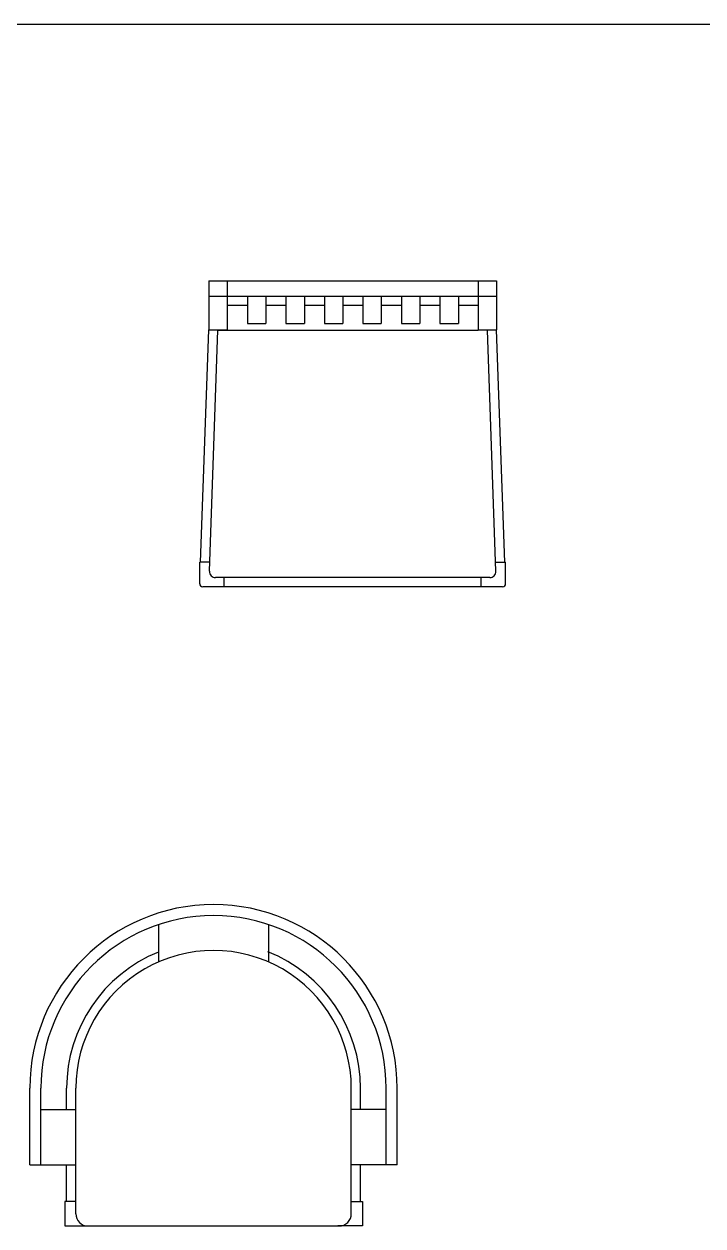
# Model space of a CAD drawing. Header units: millimetres. Extents: x 14385 to 129787, y 107826 to 186798.
# Drawn here: x 46638 to 47747, y 177867 to 179831 of the extents above; entities that cross this region are included whole.
import ezdxf

# ---------------------------------------------------------------- set-up
doc = ezdxf.new("R2010")
doc.units = ezdxf.units.MM
doc.header["$LTSCALE"] = 1000
doc.layers.add('FF-FURN', color=51, linetype='Continuous')

# ---------------------------------------------------------------- blocks, each defined once
blk = doc.blocks.new('A$C7571382E')
at = {"color": 55}
for p, q in [((-90, -32.7), (-90, -93.8)), ((90, -32.7), (90, -93.8)), ((-282, -425), (-282, -300)), ((-240, -335), (-240, -300)), ((240, -335), (240, -300)), ((282, -425), (282, -300)), ((-282, -335), (-225, -335)), ((282, -335), (225, -335))]:
    blk.add_line(p, q, dxfattribs=at)
for p, q in [((-300, -425), (-300, -300)), ((-225, -505), (-225, -300)), ((225, -505), (225, -300)), ((300, -425), (300, -300)), ((-300, -425), (-225, -425)), ((-240, -485), (-240, -425)), ((300, -425), (225, -425)), ((240, -485), (240, -425)), ((-205, -525), (205, -525))]:
    blk.add_line(p, q)
for points in [[(-225, -485), (-243, -485), (-243, -525), (-203, -525), (-203, -524.9)], [(225, -485), (243, -485), (243, -525), (203, -525), (203, -524.9)]]:
    blk.add_lwpolyline(points)
for centre, radius, start, end in [((0, -300), 300, 0, 180), ((0, -300), 225, 0, 180.0001), ((-205, -505), 20, 180, 270), ((205, -505), 20, 270, 0)]:
    blk.add_arc(centre, radius, start, end)
for radius, start, end in [(282, 0, 180), (240, 112.0243, 180.0001), (240, 0, 68.2615)]:
    blk.add_arc((0, -300), radius, start, end, dxfattribs=at)
blk = doc.blocks.new('A$C07620478')
at = {"color": 0}
for p, q in [((-235, 500), (-235, 419.9)), ((-235, 500), (-205, 500)), ((-205, 500), (-205, 419.9)), ((-205, 500), (205, 500)), ((205, 500), (205, 419.9)), ((205, 500), (235, 500)), ((235, 500), (235, 419.9)), ((-235, 475), (235, 475)), ((-248.5, 40), (-235, 419.9)), ((-235, 419.9), (-205, 419.9)), ((205, 419.9), (235, 419.9)), ((248.5, 40), (235, 419.9)), ((244.7, 0), (-244.7, 0))]:
    blk.add_line(p, q, dxfattribs=at)
at = {"color": 55, "linetype": 'Continuous', "ltscale": 0.05}
for p, q in [((-171.7, 475), (-171.7, 429.9)), ((-141.7, 475), (-141.7, 429.9)), ((-108.9, 475), (-108.9, 429.9)), ((-78.9, 475), (-78.9, 429.9)), ((-46, 475), (-46, 429.9)), ((-16, 475), (-16, 429.9)), ((16.8, 475), (16.8, 429.9)), ((46.8, 475), (46.8, 429.9)), ((79.7, 475), (79.7, 429.9)), ((109.7, 475), (109.7, 429.9)), ((142.6, 475), (142.6, 429.9)), ((172.6, 475), (172.6, 429.9)), ((-205, 459.9), (-171.7, 459.9)), ((-141.7, 459.9), (-108.9, 459.9)), ((-78.9, 459.9), (-46, 459.9)), ((-16, 459.9), (16.8, 459.9)), ((46.8, 459.9), (79.7, 459.9)), ((109.7, 459.9), (142.6, 459.9)), ((172.6, 459.9), (205, 459.9)), ((-234, 25.4), (-220, 419.4)), ((-171.7, 429.9), (-141.7, 429.9)), ((-108.9, 429.9), (-78.9, 429.9)), ((-46, 429.9), (-16, 429.9)), ((16.8, 429.9), (46.8, 429.9)), ((79.7, 429.9), (109.7, 429.9)), ((142.6, 429.9), (172.6, 429.9)), ((234, 25.4), (220, 419.4)), ((-233.5, 40), (-249.7, 40)), ((233.5, 40), (249.7, 40)), ((224, 15), (-224, 15)), ((-209.7, 0), (-209.7, 15)), ((209.7, 0), (209.7, 15))]:
    blk.add_line(p, q, dxfattribs=at)
for p, q in [((-220, 419.4), (205, 419.4)), ((-249.7, 5), (-249.7, 40)), ((249.7, 5), (249.7, 40))]:
    blk.add_line(p, q)
for centre, start, end in [((-224, 25), 177.9705, 270), ((224, 25), 270, 2.0295)]:
    blk.add_arc(centre, 10, start, end, dxfattribs=at)
at = {"color": 0}
for centre, start, end in [((-244.7, 5), 179.3523, 269.8588), ((244.7, 5), 270.1412, 0.6477)]:
    blk.add_arc(centre, 5.03, start, end, dxfattribs=at)

msp = doc.modelspace()

# ---------------------------------------------------------------- linework, layer by layer
at = {"color": 1}
msp.add_line((18573.3, 179830.7), (80368.9, 179830.7), dxfattribs=at)

# ---------------------------------------------------------------- block references
at = {"layer": 'FF-FURN'}
for name, p in [('A$C07620478', (47174.7, 178911.4)), ('A$C7571382E', (46947.5, 178392.3))]:
    msp.add_blockref(name, p, dxfattribs=at)

doc.saveas('drawing.dxf')
